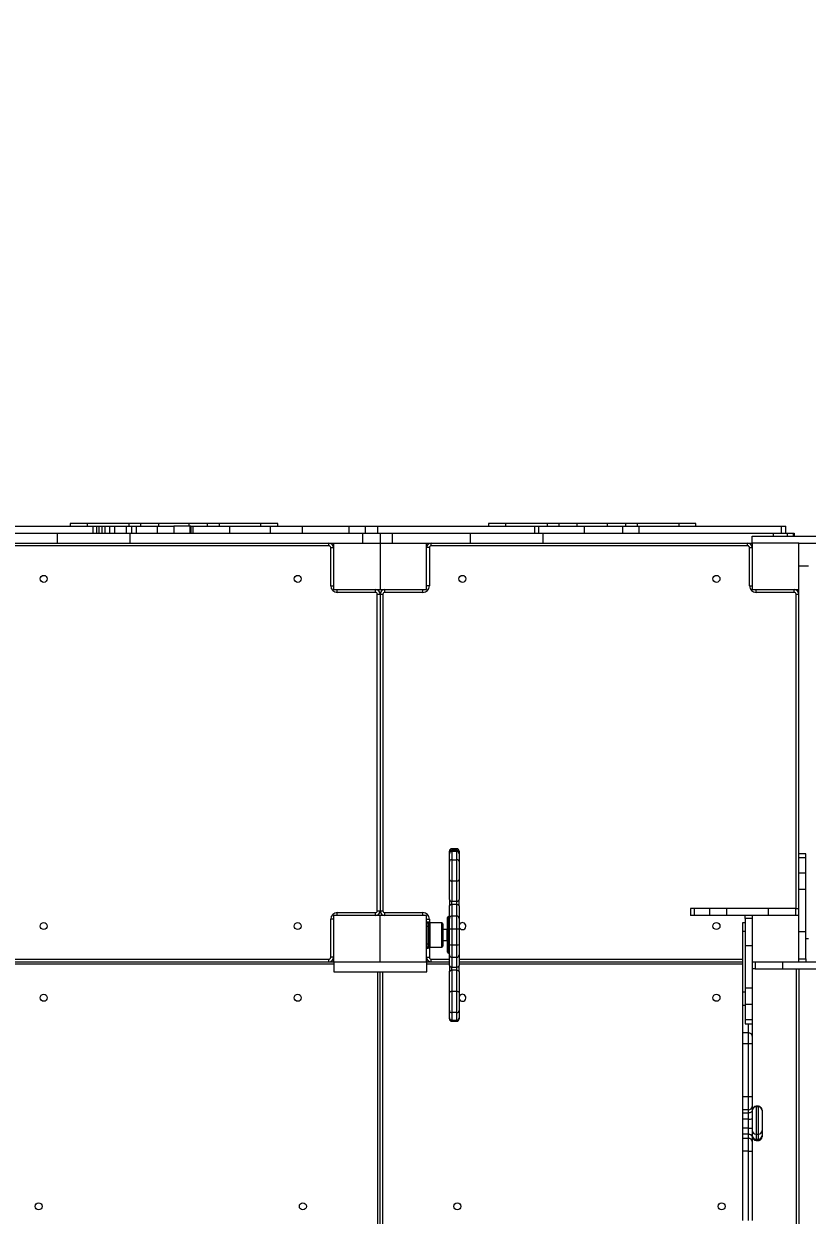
# Model space of a CAD drawing. Header units: millimetres. Extents: x -11024 to 8278, y -7837 to 5770.
# Drawn here: x 722 to 2405, y 69 to 2629 of the extents above; entities that cross this region are included whole.
import ezdxf

# ---------------------------------------------------------------- set-up
doc = ezdxf.new("R2010")
doc.units = ezdxf.units.MM
for name, color, linetype in [('DIKOM_ОБЪЕКТ', 7, 'Continuous'), ('DIKOM_РАЗМЕР_ЗОНА', 7, 'Continuous'), ('DIKOM_РАЗМЕР_ОБЪЕКТА', 7, 'Continuous')]:
    doc.layers.add(name, color=color, linetype=linetype)
doc.styles.add('style1', font='arial.ttf', dxfattribs={"width": 0.8})
doc.dimstyles.new('1-50', dxfattribs={"dimtxt": 300, "dimasz": 200, "dimexe": 100, "dimexo": 0, "dimgap": 100, "dimtad": 1, "dimtxsty": 'style1', "dimcen": 200, "dimclrd": 7, "dimclre": 7, "dimclrt": 7, "dimadec": 1, "dimazin": 2, "dimtfac": 1, "dimtmove": 0, "dimatfit": 2, "dimfxl": 0, "dimlwd": 25, "dimlwe": 18, "dimarcsym": 0})

# ---------------------------------------------------------------- blocks, each defined once
blk = doc.blocks.new('*D9')
at = {"layer": 'Defpoints', "color": 0, "transparency": 16777216}
for p in [(3740.7, 3707.5), (-8191.6, -3797.3), (-1076.1, -3797.3)]:
    blk.add_point(p, dxfattribs=at)
at = {"layer": 'DIKOM_РАЗМЕР_ОБЪЕКТА', "color": 7, "lineweight": 18, "transparency": 16777216}
for p, q in [((3740.7, 3707.5), (-8291.6, 3707.5)), ((-1076.1, -3797.3), (-8291.6, -3797.3))]:
    blk.add_line(p, q, dxfattribs=at)
at = {"layer": 'DIKOM_РАЗМЕР_ОБЪЕКТА', "color": 7, "lineweight": 25, "transparency": 16777216}
blk.add_line((-8191.6, 3507.5), (-8191.6, -3597.3), dxfattribs=at)
at = {"layer": 'DIKOM_РАЗМЕР_ОБЪЕКТА', "color": 7, "transparency": 16777216}
for points in [[(-8224.9, 3507.5), (-8158.2, 3507.5), (-8191.6, 3707.5)], [(-8224.9, -3597.3), (-8158.2, -3597.3), (-8191.6, -3797.3)]]:
    blk.add_solid(points, dxfattribs=at)
at = {"layer": 'DIKOM_РАЗМЕР_ОБЪЕКТА', "color": 7, "transparency": 16777216, "insert": (-8444.7, -44.9), "char_height": 300, "attachment_point": 5, "rotation": 90, "style": 'style1'}
blk.add_mtext('7500', dxfattribs=at)
blk = doc.blocks.new('*D11')
at = {"layer": 'Defpoints', "color": 0, "transparency": 16777216}
for p in [(3316.1, 5770.1), (-10574.2, -5797.3), (-1580.1, -5797.3)]:
    blk.add_point(p, dxfattribs=at)
at = {"layer": 'DIKOM_РАЗМЕР_ЗОНА', "color": 7, "lineweight": 18, "transparency": 16777216}
for p, q in [((3316.1, 5770.1), (-10674.2, 5770.1)), ((-1580.1, -5797.3), (-10674.2, -5797.3))]:
    blk.add_line(p, q, dxfattribs=at)
at = {"layer": 'DIKOM_РАЗМЕР_ЗОНА', "color": 7, "lineweight": 25, "transparency": 16777216}
blk.add_line((-10574.2, 5570.1), (-10574.2, -5597.3), dxfattribs=at)
at = {"layer": 'DIKOM_РАЗМЕР_ЗОНА', "color": 7, "transparency": 16777216}
for points in [[(-10607.5, 5570.1), (-10540.8, 5570.1), (-10574.2, 5770.1)], [(-10607.5, -5597.3), (-10540.8, -5597.3), (-10574.2, -5797.3)]]:
    blk.add_solid(points, dxfattribs=at)
at = {"layer": 'DIKOM_РАЗМЕР_ЗОНА', "color": 7, "transparency": 16777216, "insert": (-10827.3, -173), "char_height": 300, "attachment_point": 5, "rotation": 90, "style": 'style1'}
blk.add_mtext('11500', dxfattribs=at)

msp = doc.modelspace()

# ---------------------------------------------------------------- linework, layer by layer
at = {"layer": 'DIKOM_ОБЪЕКТ', "color": 7, "linetype": 'Continuous', "lineweight": 15}
for p, q in [((670.286, 1549.171), (870.686, 1549.171)), ((821.343, 1555.171), (821.343, 1549.171)), ((858.047, 1555.171), (821.343, 1555.171)), ((947.385, 1555.171), (858.047, 1555.171)), ((858.047, 1555.171), (858.047, 1549.171)), ((870.686, 1534.171), (870.686, 1549.171)), ((870.686, 1549.171), (878.386, 1549.171)), ((878.386, 1534.171), (878.386, 1549.171)), ((878.386, 1549.171), (883.906, 1549.171)), ((883.906, 1534.171), (883.906, 1549.171)), ((883.906, 1549.171), (890.134, 1549.171)), ((890.134, 1534.171), (890.134, 1549.171)), ((890.134, 1549.171), (896.743, 1549.171)), ((896.743, 1534.171), (896.743, 1549.171)), ((896.743, 1549.171), (906.269, 1549.171)), ((906.269, 1534.171), (906.269, 1549.171)), ((906.269, 1549.171), (916.909, 1549.171)), ((916.909, 1534.171), (916.909, 1549.171)), ((916.909, 1549.171), (942.102, 1549.171)), ((942.102, 1534.171), (942.102, 1549.171)), ((942.102, 1549.171), (954.048, 1549.171)), ((972.644, 1555.171), (947.385, 1555.171)), ((947.385, 1555.171), (947.385, 1549.171)), ((954.048, 1534.171), (954.048, 1549.171)), ((954.048, 1549.171), (963.821, 1549.171)), ((963.821, 1534.171), (963.821, 1549.171)), ((963.821, 1549.171), (1009.323, 1549.171)), ((1011.343, 1555.171), (972.644, 1555.171)), ((972.644, 1555.171), (972.644, 1549.171)), ((1009.323, 1534.171), (1009.323, 1549.171)), ((1009.323, 1549.171), (1043.734, 1549.171)), ((1011.343, 1555.171), (1011.343, 1549.171)), ((1077.338, 1555.171), (1011.343, 1555.171)), ((1043.734, 1549.171), (1043.734, 1534.171)), ((1078.144, 1549.171), (1043.734, 1549.171)), ((1077.338, 1549.171), (1077.338, 1555.171)), ((1116.037, 1555.171), (1077.338, 1555.171)), ((1078.144, 1549.171), (1078.144, 1534.171)), ((1080.361, 1549.171), (1078.144, 1549.171)), ((1080.361, 1549.171), (1080.361, 1534.171)), ((1080.361, 1549.171), (1085.007, 1549.171)), ((1085.007, 1549.171), (1085.007, 1534.171)), ((1085.007, 1549.171), (1163.975, 1549.171)), ((1141.296, 1555.171), (1116.037, 1555.171)), ((1116.037, 1555.171), (1116.037, 1549.171)), ((1230.634, 1555.171), (1141.296, 1555.171)), ((1141.296, 1555.171), (1141.296, 1549.171)), ((1163.975, 1549.171), (1163.975, 1534.171)), ((1163.975, 1549.171), (1251.331, 1549.171)), ((1267.338, 1555.171), (1230.634, 1555.171)), ((1230.634, 1555.171), (1230.634, 1549.171)), ((1251.331, 1549.171), (1251.331, 1534.171)), ((1251.331, 1549.171), (1320.057, 1549.171)), ((1267.338, 1549.171), (1267.338, 1555.171)), ((1320.057, 1549.171), (1320.057, 1534.171)), ((1320.057, 1549.171), (1420.544, 1549.171)), ((1420.544, 1549.171), (1420.544, 1534.171)), ((1420.544, 1549.171), (1455.061, 1549.171)), ((1455.061, 1549.171), (1455.061, 1534.171)), ((1455.061, 1549.171), (1481.957, 1549.171)), ((1481.957, 1549.171), (1481.957, 1534.171)), ((1481.957, 1549.171), (1819.034, 1549.171)), ((1720.251, 1555.171), (1720.251, 1549.171)), ((1756.955, 1555.171), (1720.251, 1555.171)), ((1846.293, 1555.171), (1756.955, 1555.171)), ((1756.955, 1555.171), (1756.955, 1549.171)), ((1819.034, 1549.171), (1819.034, 1534.171)), ((1819.034, 1549.171), (1828.159, 1549.171)), ((1828.159, 1549.171), (1828.159, 1534.171)), ((1828.159, 1549.171), (1925.8, 1549.171)), ((1871.552, 1555.171), (1846.293, 1555.171)), ((1846.293, 1555.171), (1846.293, 1549.171)), ((1910.249, 1555.171), (1871.552, 1555.171)), ((1871.552, 1555.171), (1871.552, 1549.171)), ((1910.252, 1555.171), (1910.252, 1549.171)), ((1976.247, 1555.171), (1910.252, 1555.171)), ((1925.8, 1549.171), (1925.8, 1534.171)), ((1925.8, 1549.171), (2008.404, 1549.171)), ((2014.945, 1555.171), (1976.244, 1555.171)), ((1976.247, 1549.171), (1976.247, 1555.171)), ((2008.404, 1549.171), (2008.404, 1534.171)), ((2008.404, 1549.171), (2043.857, 1549.171)), ((2040.204, 1555.171), (2014.945, 1555.171)), ((2014.945, 1555.171), (2014.945, 1549.171)), ((2129.541, 1555.171), (2040.204, 1555.171)), ((2040.204, 1555.171), (2040.204, 1549.171)), ((2043.857, 1549.171), (2043.857, 1534.171)), ((2043.857, 1549.171), (2349.302, 1549.171)), ((2166.245, 1555.171), (2129.541, 1555.171)), ((2129.541, 1555.171), (2129.541, 1549.171)), ((2166.245, 1549.171), (2166.245, 1555.171)), ((2349.302, 1549.171), (2349.302, 1534.171)), ((2349.302, 1549.171), (2359.036, 1549.171)), ((2359.036, 1549.171), (2359.036, 1534.171)), ((2359.036, 1549.171), (2359.5, 1549.171)), ((2359.5, 1534.171), (2359.5, 1549.171)), ((625.734, 1534.171), (793.429, 1534.171)), ((687.384, 1513.171), (793.429, 1513.171)), ((793.429, 1534.171), (793.429, 1513.171)), ((793.429, 1534.171), (949.638, 1534.171)), ((793.429, 1513.171), (949.638, 1513.171)), ((949.638, 1534.171), (949.638, 1513.171)), ((949.638, 1534.171), (1449.601, 1534.171)), ((949.638, 1513.171), (1449.601, 1513.171)), ((1377.384, 1507.171), (1377.384, 1513.171)), ((1387.384, 1513.171), (1387.384, 1413.171)), ((1449.601, 1534.171), (1449.601, 1513.171)), ((1449.601, 1534.171), (1487.384, 1534.171)), ((1449.601, 1513.171), (1487.384, 1513.171)), ((1487.384, 1534.171), (1487.384, 1513.171)), ((1487.384, 1534.171), (1487.688, 1534.171)), ((1487.384, 1513.171), (1487.384, 1413.171)), ((1487.676, 1513.171), (1487.384, 1513.171)), ((1487.676, 1534.171), (1487.676, 1513.171)), ((1487.676, 1534.171), (1513.341, 1534.171)), ((1487.676, 1513.171), (1513.341, 1513.171)), ((1513.341, 1534.171), (1513.341, 1513.171)), ((1513.341, 1534.171), (1681.037, 1534.171)), ((1513.341, 1513.171), (1681.037, 1513.171)), ((1587.384, 1413.171), (1587.384, 1513.171)), ((1597.384, 1507.171), (1597.384, 1513.171)), ((1681.037, 1534.171), (1681.037, 1513.171)), ((1681.037, 1534.171), (1819.034, 1534.171)), ((1681.037, 1513.171), (1837.247, 1513.171)), ((1819.034, 1534.171), (1828.159, 1534.171)), ((1828.159, 1534.171), (1925.8, 1534.171)), ((1837.247, 1534.171), (1837.247, 1513.171)), ((1837.247, 1513.171), (2287.384, 1513.171)), ((1925.8, 1534.171), (1998.668, 1534.171)), ((1998.668, 1534.171), (2332.514, 1534.171)), ((2277.384, 1507.171), (2277.384, 1513.171)), ((2287.384, 1513.171), (2287.384, 1528.171)), ((2287.384, 1528.171), (2562.384, 1528.171)), ((2287.384, 1513.171), (2287.384, 1413.171)), ((2387.384, 1513.171), (2287.384, 1513.171)), ((2332.514, 1534.171), (2362.699, 1534.171)), ((2332.514, 1534.171), (2332.514, 1528.171)), ((2362.699, 1534.171), (2362.699, 1528.171)), ((2362.699, 1534.171), (2374.994, 1534.171)), ((2374.994, 1534.171), (2377.526, 1534.171)), ((2374.994, 1534.171), (2374.994, 1528.171)), ((2377.526, 1534.171), (2377.526, 1528.171)), ((2377.526, 1534.171), (2377.53, 1534.171)), ((2377.53, 1534.171), (2377.53, 1528.171)), ((2387.384, 1513.171), (2562.384, 1513.171)), ((2387.384, 1413.171), (2387.384, 1513.171)), ((1377.384, 1507.171), (697.384, 1507.171)), ((1381.384, 1503.171), (1387.384, 1503.171)), ((1381.384, 1421.171), (1381.384, 1503.171)), ((1593.384, 1503.171), (1587.384, 1503.171)), ((1593.384, 1503.171), (1593.384, 1421.171)), ((2277.384, 1507.171), (1597.384, 1507.171)), ((2281.384, 1503.171), (2287.384, 1503.171)), ((2281.384, 1421.171), (2281.384, 1503.171)), ((2408.384, 1463.171), (2387.384, 1463.171)), ((1381.384, 1421.171), (1387.384, 1421.171)), ((1387.384, 1413.171), (1487.384, 1413.171)), ((1395.384, 1407.171), (1395.384, 1413.171)), ((1477.384, 1407.171), (1477.384, 1413.171)), ((1487.384, 1413.171), (1587.384, 1413.171)), ((1497.384, 1407.171), (1497.384, 1413.171)), ((1579.384, 1407.171), (1579.384, 1413.171)), ((1593.384, 1421.171), (1587.384, 1421.171)), ((2281.384, 1421.171), (2287.384, 1421.171)), ((2287.384, 1413.171), (2387.384, 1413.171)), ((2295.384, 1407.171), (2295.384, 1413.171)), ((2377.384, 1407.171), (2377.384, 1413.171)), ((2387.384, 845.745), (2387.384, 1413.171)), ((1477.384, 1407.171), (1395.384, 1407.171)), ((1481.384, 723.171), (1481.384, 1403.171)), ((1481.384, 1403.171), (1487.384, 1403.171)), ((1487.384, 1403.171), (1487.384, 723.171)), ((1487.384, 1403.171), (1493.384, 1403.171)), ((1493.384, 1403.171), (1493.384, 723.171)), ((1579.384, 1407.171), (1497.384, 1407.171)), ((2377.384, 1407.171), (2295.384, 1407.171)), ((2381.384, 1403.171), (2387.384, 1403.171)), ((2381.384, 728.171), (2381.384, 1403.171)), ((1636.384, 848.298), (1636.384, 851.24)), ((1636.384, 845.704), (1636.384, 848.298)), ((1636.384, 828.689), (1636.384, 845.704)), ((1652.384, 856.24), (1641.384, 856.24)), ((1641.384, 856.24), (1641.384, 853.298)), ((1652.384, 853.298), (1641.384, 853.298)), ((1641.384, 853.298), (1641.384, 850.185)), ((1641.384, 850.185), (1641.384, 832.734)), ((1652.384, 850.185), (1641.384, 850.185)), ((1652.384, 853.298), (1652.384, 856.24)), ((1652.384, 850.185), (1652.384, 853.298)), ((1652.384, 832.734), (1652.384, 850.185)), ((1657.384, 851.24), (1657.384, 848.298)), ((1657.384, 848.298), (1657.384, 845.704)), ((1657.384, 845.704), (1657.384, 828.689)), ((2402.384, 845.745), (2387.384, 845.745)), ((2387.384, 837.69), (2387.384, 845.745)), ((2402.384, 837.69), (2402.384, 845.745)), ((1636.384, 790.43), (1636.384, 828.689)), ((1641.384, 832.734), (1641.384, 786.824)), ((1641.384, 832.734), (1652.384, 832.734)), ((1652.384, 786.824), (1652.384, 832.734)), ((1657.384, 828.689), (1657.384, 790.43)), ((2387.384, 837.69), (2402.384, 837.69)), ((2387.384, 804.462), (2387.384, 837.69)), ((2402.384, 804.462), (2402.384, 837.69)), ((2387.384, 804.462), (2402.384, 804.462)), ((2387.384, 768.491), (2387.384, 804.462)), ((2402.384, 768.491), (2402.384, 804.462)), ((1636.384, 747.179), (1636.384, 790.43)), ((1652.384, 786.824), (1641.384, 786.824)), ((1641.384, 786.824), (1641.384, 743.572)), ((1652.384, 743.572), (1652.384, 786.824)), ((1657.384, 790.43), (1657.384, 747.179)), ((2402.384, 768.491), (2387.384, 768.491)), ((2387.384, 678.375), (2387.384, 768.491)), ((2402.384, 678.375), (2402.384, 768.491)), ((1636.384, 747.179), (1636.384, 733.391)), ((1641.384, 743.572), (1652.384, 743.572)), ((1641.384, 736.678), (1641.384, 743.572)), ((1652.384, 736.678), (1652.384, 743.572)), ((1657.384, 733.391), (1657.384, 747.179)), ((1395.384, 719.171), (1477.384, 719.171)), ((1395.384, 713.171), (1395.384, 719.171)), ((1477.384, 713.171), (1477.384, 719.171)), ((1481.384, 723.171), (1487.384, 723.171)), ((1487.384, 723.171), (1493.384, 723.171)), ((1497.384, 719.171), (1579.384, 719.171)), ((1497.384, 713.171), (1497.384, 719.171)), ((1579.384, 713.171), (1579.384, 719.171)), ((1636.384, 706.815), (1636.384, 733.391)), ((1652.384, 736.678), (1641.384, 736.678)), ((1641.384, 736.678), (1641.384, 711.815)), ((1652.384, 711.815), (1652.384, 736.678)), ((1657.384, 733.391), (1657.384, 706.815)), ((2154.809, 728.171), (2154.809, 713.171)), ((2162.865, 728.171), (2154.809, 728.171)), ((2162.865, 713.171), (2162.865, 728.171)), ((2196.093, 728.171), (2162.865, 728.171)), ((2196.093, 713.171), (2196.093, 728.171)), ((2232.064, 728.171), (2196.093, 728.171)), ((2232.064, 728.171), (2232.064, 713.171)), ((2322.18, 728.171), (2232.064, 728.171)), ((2322.18, 713.171), (2322.18, 728.171)), ((2380.861, 728.171), (2322.18, 728.171)), ((2380.861, 713.171), (2380.861, 728.171)), ((2380.861, 728.171), (2387.384, 728.171)), ((1381.384, 623.171), (1381.384, 705.171)), ((1387.384, 705.171), (1381.384, 705.171)), ((1487.384, 713.171), (1387.384, 713.171)), ((1387.384, 713.171), (1387.384, 613.171)), ((1487.384, 613.171), (1487.384, 713.171)), ((1587.384, 713.171), (1487.384, 713.171)), ((1587.384, 613.171), (1587.384, 713.171)), ((1587.384, 705.171), (1593.384, 705.171)), ((1590.92, 698.935), (1587.384, 698.935)), ((1590.92, 696.738), (1587.384, 696.738)), ((1590.384, 689.022), (1590.384, 693.591)), ((1590.92, 696.738), (1590.92, 698.935)), ((1592.391, 691.942), (1592.384, 691.685)), ((1592.384, 691.685), (1592.384, 687.025)), ((1592.652, 697.935), (1592.652, 695.817)), ((1593.384, 705.171), (1593.384, 697.203)), ((1620.384, 696.935), (1594.384, 696.935)), ((1594.384, 696.935), (1594.384, 644.935)), ((1620.384, 696.93), (1620.384, 696.935)), ((1620.384, 644.935), (1620.384, 696.93)), ((1622.384, 694.935), (1622.384, 646.935)), ((1632.384, 706.111), (1632.384, 708.618)), ((1632.384, 677.947), (1632.384, 706.111)), ((1636.384, 710.618), (1634.384, 710.618)), ((1634.384, 710.618), (1634.384, 707.484)), ((1634.384, 707.484), (1634.384, 679.873)), ((1634.384, 707.484), (1636.384, 707.484)), ((1636.384, 683.415), (1636.384, 706.815)), ((1652.384, 711.815), (1641.384, 711.815)), ((1641.384, 711.815), (1641.384, 683.735)), ((1652.384, 683.735), (1652.384, 711.815)), ((1657.384, 706.815), (1657.384, 683.415)), ((2162.865, 713.171), (2154.809, 713.171)), ((2196.093, 713.171), (2162.865, 713.171)), ((2232.064, 713.171), (2196.093, 713.171)), ((2322.18, 713.171), (2232.064, 713.171)), ((2272.384, 697.171), (2266.384, 697.171)), ((2266.384, 697.171), (2266.384, 678.708)), ((2272.384, 706.648), (2272.384, 713.171)), ((2287.384, 706.648), (2272.384, 706.648)), ((2272.384, 706.648), (2272.384, 647.967)), ((2287.384, 713.171), (2287.384, 706.648)), ((2287.384, 706.648), (2287.384, 647.967)), ((2380.861, 713.171), (2322.18, 713.171)), ((2387.384, 713.171), (2380.861, 713.171)), ((1590.384, 689.022), (1587.384, 689.022)), ((1590.384, 651.048), (1590.384, 689.022)), ((1592.384, 687.025), (1592.384, 653.048)), ((1631.384, 682.935), (1622.384, 682.935)), ((1631.384, 658.935), (1631.384, 682.935)), ((1632.384, 662.462), (1632.384, 677.947)), ((1634.384, 679.873), (1634.384, 660.516)), ((1634.384, 679.873), (1636.384, 679.873)), ((1636.384, 650.545), (1636.384, 683.415)), ((1641.384, 683.735), (1641.384, 650.022)), ((1652.384, 683.735), (1641.384, 683.735)), ((1652.384, 650.022), (1652.384, 683.735)), ((1657.384, 683.415), (1657.384, 650.545)), ((2266.384, 678.708), (2266.384, 548.323)), ((2272.384, 678.708), (2266.384, 678.708)), ((2387.384, 678.375), (2402.384, 678.375)), ((2387.384, 619.693), (2387.384, 678.375)), ((2402.384, 619.693), (2402.384, 678.375)), ((1590.384, 651.048), (1587.384, 651.048)), ((1590.92, 644.711), (1587.384, 644.711)), ((1587.384, 642.935), (1590.92, 642.935)), ((1590.384, 647.508), (1590.384, 651.048)), ((1590.92, 642.935), (1590.92, 644.711)), ((1592.384, 653.048), (1592.384, 649.437)), ((1592.652, 645.648), (1592.652, 643.935)), ((1593.384, 644.667), (1593.384, 623.171)), ((1594.384, 644.935), (1620.384, 644.935)), ((1622.384, 658.935), (1631.384, 658.935)), ((1632.384, 636.217), (1632.384, 662.462)), ((1634.384, 660.516), (1636.384, 660.516)), ((1634.384, 660.516), (1634.384, 634.786)), ((1636.384, 628.159), (1636.384, 650.545)), ((1641.384, 650.022), (1652.384, 650.022)), ((1641.384, 650.022), (1641.384, 623.159)), ((1652.384, 623.159), (1652.384, 650.022)), ((1657.384, 650.545), (1657.384, 628.159)), ((2287.384, 647.967), (2272.384, 647.967)), ((2272.384, 647.967), (2272.384, 557.85)), ((2287.384, 647.967), (2287.384, 557.85)), ((2408.384, 663.171), (2402.384, 663.171)), ((697.384, 619.171), (1377.384, 619.171)), ((1377.384, 613.171), (1377.384, 619.171)), ((1387.384, 623.171), (1381.384, 623.171)), ((1587.384, 623.171), (1593.384, 623.171)), ((1597.384, 613.171), (1597.384, 619.171)), ((1597.384, 619.171), (1636.384, 619.171)), ((1632.384, 633.942), (1632.384, 636.217)), ((1634.384, 634.786), (1636.384, 634.786)), ((1634.384, 634.786), (1634.384, 631.942)), ((1634.384, 631.942), (1636.384, 631.942)), ((1636.384, 605.617), (1636.384, 628.159)), ((1641.384, 623.159), (1652.384, 623.159)), ((1641.384, 623.159), (1641.384, 602.18)), ((1652.384, 602.18), (1652.384, 623.159)), ((1657.384, 628.159), (1657.384, 605.617)), ((1657.384, 619.171), (2266.384, 619.171)), ((2387.384, 619.693), (2402.384, 619.693)), ((2387.384, 613.171), (2387.384, 619.693)), ((2402.384, 619.693), (2402.384, 613.171)), ((1388.054, 608.171), (592.384, 608.171)), ((687.384, 613.171), (1387.384, 613.171)), ((1387.384, 613.171), (1487.384, 613.171)), ((1388.054, 613.171), (1388.054, 592.171)), ((1388.054, 592.171), (1588.054, 592.171)), ((1482.384, -865.829), (1482.384, 592.171)), ((1487.384, 613.171), (1587.384, 613.171)), ((1487.384, -865.829), (1487.384, 592.171)), ((1492.384, 592.171), (1492.384, -865.829)), ((1587.384, 613.171), (1588.054, 613.171)), ((1588.054, 592.171), (1588.054, 613.171)), ((1588.054, 613.171), (1636.384, 613.171)), ((1636.384, 608.171), (1588.054, 608.171)), ((1636.384, 605.617), (1636.384, 591.816)), ((1636.384, 546.767), (1636.384, 591.816)), ((1641.384, 602.18), (1652.384, 602.18)), ((1641.384, 595.279), (1641.384, 602.18)), ((1641.384, 595.279), (1641.384, 550.23)), ((1652.384, 595.279), (1641.384, 595.279)), ((1652.384, 595.279), (1652.384, 602.18)), ((1652.384, 550.23), (1652.384, 595.279)), ((1657.384, 613.171), (2266.384, 613.171)), ((2266.384, 608.171), (1657.384, 608.171)), ((1657.384, 591.816), (1657.384, 605.617)), ((1657.384, 591.816), (1657.384, 546.767)), ((2287.384, 613.171), (2293.907, 613.171)), ((2293.907, 598.171), (2287.384, 598.171)), ((2293.907, 613.171), (2293.907, 598.171)), ((2293.907, 613.171), (2352.588, 613.171)), ((2293.907, 598.171), (2352.588, 598.171)), ((2352.588, 613.171), (2352.588, 598.171)), ((2352.588, 613.171), (2442.704, 613.171)), ((2352.588, 598.171), (2442.704, 598.171)), ((2382.384, -871.829), (2382.384, 598.171)), ((2387.384, 598.171), (2387.384, -871.829)), ((1636.384, 508.646), (1636.384, 546.767)), ((1641.384, 550.23), (1641.384, 504.485)), ((1641.384, 550.23), (1652.384, 550.23)), ((1652.384, 504.485), (1652.384, 550.23)), ((1657.384, 546.767), (1657.384, 508.646)), ((2266.384, 548.323), (2266.384, 519.873)), ((2272.384, 548.323), (2266.384, 548.323)), ((2272.384, 557.85), (2287.384, 557.85)), ((2272.384, 557.85), (2272.384, 521.879)), ((2287.384, 557.85), (2287.384, 521.879)), ((2266.384, 519.873), (2266.384, 460.568)), ((2272.384, 519.873), (2266.384, 519.873)), ((2287.384, 521.879), (2272.384, 521.879)), ((2272.384, 521.879), (2272.384, 488.652)), ((2287.384, 521.879), (2287.384, 488.652)), ((1636.384, 492.791), (1636.384, 508.646)), ((1636.384, 490.63), (1636.384, 492.791)), ((1652.384, 504.485), (1641.384, 504.485)), ((1641.384, 504.485), (1641.384, 488.223)), ((1641.384, 488.223), (1652.384, 488.223)), ((1641.384, 488.223), (1641.384, 485.63)), ((1652.384, 488.223), (1652.384, 504.485)), ((1652.384, 485.63), (1652.384, 488.223)), ((1657.384, 508.646), (1657.384, 492.791)), ((1657.384, 492.791), (1657.384, 490.63)), ((2287.384, 488.652), (2272.384, 488.652)), ((2272.384, 488.652), (2272.384, 480.596)), ((2287.384, 488.652), (2287.384, 480.596)), ((1641.384, 485.63), (1652.384, 485.63)), ((2272.384, 480.596), (2287.384, 480.596)), ((2279.384, 460.568), (2279.384, 480.596)), ((2287.384, 480.596), (2287.384, 453.984)), ((2279.384, 460.568), (2266.384, 460.568)), ((2266.384, 460.568), (2266.384, 437.382)), ((2279.384, 437.382), (2266.384, 437.382)), ((2266.384, 437.382), (2266.384, 323.567)), ((2279.384, 437.382), (2279.384, 460.568)), ((2279.384, 323.567), (2279.384, 437.382)), ((2287.384, 453.984), (2287.384, 436.981)), ((2287.384, 436.981), (2287.384, 323.166)), ((2279.384, 323.567), (2266.384, 323.567)), ((2266.384, 323.567), (2266.384, 295.751)), ((2279.384, 295.751), (2279.384, 323.567)), ((2287.384, 323.166), (2287.384, 302.768)), ((2279.384, 295.751), (2266.384, 295.751)), ((2266.384, 295.751), (2266.384, 288.663)), ((2279.384, 288.663), (2266.384, 288.663)), ((2266.384, 288.663), (2266.384, 275.73)), ((2279.384, 288.663), (2279.384, 295.751)), ((2279.384, 275.73), (2279.384, 288.663)), ((2287.384, 302.768), (2287.384, 294.06)), ((2287.384, 294.06), (2287.384, 275.954)), ((2300.384, 303.098), (2295.384, 303.098)), ((2295.384, 303.098), (2295.384, 302.006)), ((2300.384, 302.049), (2295.384, 302.049)), ((2295.384, 302.049), (2295.384, 243.067)), ((2300.384, 302.006), (2300.384, 303.098)), ((2300.384, 243.067), (2300.384, 302.049)), ((2308.384, 295.098), (2308.384, 294.297)), ((2308.384, 294.297), (2308.384, 294.049)), ((2308.384, 294.049), (2308.384, 251.062)), ((2279.384, 275.73), (2266.384, 275.73)), ((2266.384, 275.73), (2266.384, 256.126)), ((2279.384, 256.126), (2266.384, 256.126)), ((2266.384, 256.126), (2266.384, 242.921)), ((2279.384, 256.126), (2279.384, 275.73)), ((2279.384, 242.921), (2279.384, 256.126)), ((2287.384, 275.954), (2287.384, 256.35)), ((2287.384, 256.35), (2287.384, 237.863)), ((2279.384, 242.921), (2266.384, 242.921)), ((2266.384, 242.921), (2266.384, 234.183)), ((2279.384, 234.183), (2266.384, 234.183)), ((2266.384, 234.183), (2266.384, 206.865)), ((2279.384, 234.183), (2279.384, 242.921)), ((2279.384, 206.865), (2279.384, 234.183)), ((2287.384, 237.863), (2287.384, 227.127)), ((2295.384, 243.067), (2300.384, 243.067)), ((2295.384, 243.067), (2295.384, 232.619)), ((2295.384, 232.619), (2300.384, 232.619)), ((2295.384, 232.619), (2295.384, 232.601)), ((2295.384, 232.601), (2300.384, 232.601)), ((2295.384, 232.601), (2295.384, 232.173)), ((2295.384, 232.173), (2300.384, 232.173)), ((2295.384, 232.173), (2295.384, 230.97)), ((2295.384, 230.97), (2300.384, 230.97)), ((2295.384, 230.97), (2295.384, 229.805)), ((2300.384, 232.619), (2300.384, 243.067)), ((2300.384, 232.601), (2300.384, 232.619)), ((2300.384, 232.173), (2300.384, 232.601)), ((2300.384, 230.97), (2300.384, 232.173)), ((2300.384, 229.805), (2300.384, 230.97)), ((2308.384, 251.062), (2308.384, 240.614)), ((2308.384, 240.614), (2308.384, 240.601)), ((2308.384, 240.614), (2308.384, 239.847)), ((2308.384, 239.847), (2308.384, 238.965)), ((2308.384, 238.965), (2308.384, 237.8)), ((2308.384, 237.8), (2308.384, 237.785)), ((2279.384, 206.865), (2266.384, 206.865)), ((2266.384, 206.865), (2266.384, 57.486)), ((2279.384, 57.486), (2279.384, 206.865)), ((2287.384, 227.127), (2287.384, 207.094)), ((2287.384, 207.094), (2287.384, 57.715)), ((2295.384, 229.805), (2300.384, 229.805)), ((2295.384, 229.805), (2295.384, 229.785)), ((2295.384, 229.785), (2300.384, 229.785)), ((2300.384, 229.785), (2300.384, 229.805))]:
    msp.add_line(p, q, dxfattribs=at)
at = {"layer": 'DIKOM_ОБЪЕКТ', "color": 7, "linetype": 'Continuous', "lineweight": 15, "flags": 128}
for points in [[(1636.384, 790.43), (1636.48, 789.727), (1636.765, 789.05), (1637.227, 788.427), (1637.849, 787.88), (1638.606, 787.431), (1639.471, 787.098), (1640.409, 786.893), (1641.384, 786.824)], [(1652.384, 786.824), (1653.36, 786.893), (1654.298, 787.098), (1655.162, 787.431), (1655.92, 787.88), (1656.541, 788.427), (1657.003, 789.05), (1657.288, 789.727), (1657.384, 790.43)], [(1636.384, 747.179), (1636.48, 746.475), (1636.765, 745.799), (1637.227, 745.175), (1637.849, 744.629), (1638.606, 744.18), (1639.471, 743.847), (1640.409, 743.641), (1641.384, 743.572)], [(1652.384, 743.572), (1653.36, 743.641), (1654.298, 743.847), (1655.162, 744.18), (1655.92, 744.629), (1656.541, 745.175), (1657.003, 745.799), (1657.288, 746.475), (1657.384, 747.179)], [(1636.384, 733.391), (1636.48, 734.032), (1636.765, 734.649), (1637.227, 735.217), (1637.849, 735.715), (1638.606, 736.124), (1639.471, 736.428), (1640.409, 736.615), (1641.384, 736.678)], [(1652.384, 736.678), (1653.36, 736.615), (1654.298, 736.428), (1655.162, 736.124), (1655.92, 735.715), (1656.541, 735.217), (1657.003, 734.649), (1657.288, 734.032), (1657.384, 733.391)], [(1636.384, 605.617), (1636.48, 604.947), (1636.765, 604.302), (1637.227, 603.707), (1637.849, 603.186), (1638.606, 602.759), (1639.471, 602.441), (1640.409, 602.246), (1641.384, 602.18)], [(1636.384, 591.816), (1636.48, 592.492), (1636.765, 593.141), (1637.227, 593.74), (1637.849, 594.265), (1638.606, 594.695), (1639.471, 595.015), (1640.409, 595.212), (1641.384, 595.279)], [(1652.384, 602.18), (1653.36, 602.246), (1654.298, 602.441), (1655.162, 602.759), (1655.92, 603.186), (1656.541, 603.707), (1657.003, 604.302), (1657.288, 604.947), (1657.384, 605.617)], [(1652.384, 595.279), (1653.36, 595.212), (1654.298, 595.015), (1655.162, 594.695), (1655.92, 594.265), (1656.541, 593.74), (1657.003, 593.141), (1657.288, 592.492), (1657.384, 591.816)], [(1636.384, 546.767), (1636.48, 547.442), (1636.765, 548.092), (1637.227, 548.691), (1637.849, 549.215), (1638.606, 549.646), (1639.471, 549.966), (1640.409, 550.163), (1641.384, 550.23)], [(1652.384, 550.23), (1653.36, 550.163), (1654.298, 549.966), (1655.162, 549.646), (1655.92, 549.215), (1656.541, 548.691), (1657.003, 548.092), (1657.288, 547.442), (1657.384, 546.767)], [(2287.384, 453.984), (2287.23, 455.269), (2286.775, 456.504), (2286.036, 457.642), (2285.041, 458.64), (2283.829, 459.459), (2282.446, 460.067), (2280.945, 460.442), (2279.384, 460.568)], [(2287.384, 294.06), (2287.23, 293.007), (2286.775, 291.995), (2286.036, 291.062), (2285.041, 290.244), (2283.829, 289.573), (2282.446, 289.074), (2280.945, 288.767), (2279.384, 288.663)], [(2287.384, 237.863), (2287.23, 238.85), (2286.775, 239.799), (2286.036, 240.673), (2285.041, 241.44), (2283.829, 242.069), (2282.446, 242.536), (2280.945, 242.824), (2279.384, 242.921)]]:
    msp.add_lwpolyline(points, dxfattribs=at)
at = {"layer": 'DIKOM_ОБЪЕКТ', "color": 7, "linetype": 'Continuous', "lineweight": 15}
for centre in [(764.384, 1436.171), (1310.384, 1436.171), (1664.384, 1436.171), (2210.384, 1436.171), (764.384, 690.171), (1310.384, 690.171), (2210.384, 690.171), (764.384, 536.171), (1310.384, 536.171), (2210.384, 536.171), (753.384, 88.171), (1321.384, 88.171), (1653.384, 88.171), (2221.384, 88.171)]:
    msp.add_circle(centre, 7.5, dxfattribs=at)
for centre, radius, start, end in [((1377.384, 1503.171), 10, 0, 90), ((1597.384, 1503.171), 10, 90, 180), ((2277.384, 1503.171), 10, 0, 90), ((1377.384, 1503.171), 4, 0, 90), ((1597.384, 1503.171), 4, 90, 180), ((2277.384, 1503.171), 4, 0, 90), ((1395.384, 1421.171), 14, 180, 270), ((1477.384, 1403.171), 10, 0, 90), ((1497.384, 1403.171), 10, 90, 180), ((1579.384, 1421.171), 14, 270, 0), ((2295.384, 1421.171), 14, 180, 270), ((2377.384, 1403.171), 10, 0, 90), ((1477.384, 1403.171), 4, 0, 90), ((1497.384, 1403.171), 4, 90, 180), ((2377.384, 1403.171), 4, 0, 90), ((1641.384, 851.241), 5, 90, 180), ((1641.384, 848.298), 5, 90, 180), ((1641.138, 845.429), 4.762, 87.040769, 176.697366), ((1652.384, 851.241), 5, 0, 90), ((1652.384, 848.298), 5, 0, 90), ((1652.63, 845.429), 4.762, 3.303459, 92.959084), ((1640.952, 828.155), 4.599, 84.611273, 173.333647), ((1652.816, 828.155), 4.599, 6.667207, 95.38854), ((1395.384, 705.171), 14, 90, 180), ((1477.384, 723.171), 4, 270, 0), ((1477.384, 723.171), 10, 270, 0), ((1497.384, 723.171), 10, 180, 270), ((1497.384, 723.171), 4, 180, 270), ((1579.384, 705.171), 14, 0, 90), ((1590.43, 691.637), 1.955, 1.409619, 91.345699), ((1590.92, 696.935), 2, 30, 90), ((1590.948, 694.703), 2.035, 33.172243, 90.799922), ((1594.384, 698.935), 2, 210, 270), ((1620.384, 694.935), 2, 0, 90), ((1634.384, 708.618), 2, 90, 180), ((1634.12, 705.726), 1.778, 81.452042, 167.499175), ((1641.384, 706.815), 5, 90, 180), ((1652.384, 706.815), 5, 0, 90), ((1664.384, 690.171), 7.5, 270, 158.96053), ((1590.386, 687.024), 1.999, 0.034911, 90.040271), ((1631.384, 683.935), 1, 270, 0), ((1634.348, 677.909), 1.964, 88.935997, 178.88929), ((1640.139, 663.965), 19.808, 86.396125, 100.926876), ((1653.629, 663.965), 19.809, 79.073366, 93.60372), ((1664.384, 690.171), 7.5, 201.03947, 270), ((1590.384, 653.048), 2, 269.99867, 359.997915), ((1590.419, 649.473), 1.966, 268.986548, 358.944986), ((1590.943, 646.739), 2.028, 269.355101, 327.450566), ((1590.92, 644.935), 2, 270, 330), ((1594.384, 642.935), 2, 90, 150), ((1620.384, 646.935), 2, 270, 0), ((1631.384, 657.935), 1, 0, 90), ((1634.357, 662.489), 1.973, 180.794744, 270.776897), ((1640.148, 662.37), 12.409, 252.34365, 275.716707), ((1653.62, 662.37), 12.41, 264.283534, 287.655968), ((1377.384, 623.171), 4, 270, 0), ((1377.384, 623.171), 10, 270, 0), ((1597.384, 623.171), 10, 180, 270), ((1597.384, 623.171), 4, 180, 270), ((1634.14, 636.558), 1.789, 190.988523, 277.834747), ((1634.384, 633.942), 2, 180, 270), ((1641.384, 628.159), 5, 180, 270), ((1652.384, 628.159), 5, 270, 0), ((1664.384, 536.171), 7.5, 270, 158.96053), ((1664.384, 536.171), 7.5, 201.03947, 270), ((1641, 509.108), 4.639, 185.710987, 274.750601), ((1641.177, 493.017), 4.799, 182.703189, 272.46816), ((1641.384, 490.63), 5, 180, 270), ((1652.768, 509.108), 4.639, 265.249575, 354.288165), ((1652.591, 493.017), 4.799, 267.53198, 357.29599), ((1652.384, 490.63), 5, 270, 0), ((2281.379, 397.138), 40.293, 81.428431, 92.837306), ((2281.379, 283.323), 40.293, 81.428431, 92.837306), ((2279.846, 303.294), 7.557, 266.498981, 356.009692), ((2295.384, 295.098), 8, 90, 180), ((2295.384, 294.049), 8, 90, 180), ((2295.059, 294.232), 7.676, 120.236769, 179.51936), ((2300.384, 295.098), 8, 0, 90), ((2300.384, 294.049), 8, 0, 90), ((2300.709, 294.232), 7.676, 0.48064, 59.763231), ((2281.382, 347.424), 71.722, 268.403762, 274.800463), ((2281.382, 327.821), 71.722, 268.403762, 274.800463), ((2279.828, 226.623), 7.573, 3.814491, 93.362975), ((2295.382, 251.064), 7.998, 180.019394, 270.015621), ((2295.382, 240.616), 7.998, 180.018181, 270.016834), ((2295.384, 240.601), 8, 180, 270), ((2295.225, 240.014), 7.842, 181.217528, 271.163988), ((2295.382, 238.967), 7.998, 180.018181, 270.016834), ((2295.382, 237.802), 7.998, 180.018181, 270.016834), ((2295.384, 237.785), 8, 180, 270), ((2300.386, 251.064), 7.998, 269.983166, 359.981819), ((2300.387, 240.616), 7.997, 269.981953, 359.983032), ((2300.384, 240.601), 8, 270, 0), ((2300.544, 240.014), 7.842, 268.834787, 358.783697), ((2300.387, 238.967), 7.997, 269.981953, 359.983032), ((2300.387, 237.802), 7.997, 269.981953, 359.983032), ((2300.384, 237.785), 8, 270, 0), ((2281.383, 276.917), 70.08, 268.365373, 274.912217)]:
    msp.add_arc(centre, radius, start, end, dxfattribs=at)
for points, knots in [([(1590.384, 693.591), (1590.391, 693.719), (1590.42, 694.249), (1590.778, 695.253), (1590.873, 696.243), (1590.92, 696.738)], [0, 0, 0, 0, 0.13683538, 0.56819906, 1, 1, 1, 1]), ([(1592.652, 695.817), (1592.631, 695.272), (1592.589, 694.181), (1592.41, 692.818), (1592.393, 692.051), (1592.391, 691.942)], [0, 0, 0, 0, 0.4607541, 0.92308521, 1, 1, 1, 1]), ([(1590.92, 644.711), (1590.916, 644.855), (1590.898, 645.454), (1590.577, 646.427), (1590.449, 647.147), (1590.384, 647.508)], [0, 0, 0, 0, 0.13683387, 0.56816908, 1, 1, 1, 1]), ([(1592.384, 649.437), (1592.419, 648.845), (1592.488, 647.66), (1592.642, 646.435), (1592.65, 645.804), (1592.652, 645.648)], [0, 0, 0, 0, 0.42852178, 0.85797885, 1, 1, 1, 1])]:
    msp.add_open_spline(points, degree=3, knots=knots, dxfattribs=at)

# ---------------------------------------------------------------- dimensions: what is measured, and where the dimension line sits
at = {"layer": 'DIKOM_РАЗМЕР_ЗОНА'}
dim = msp.add_linear_dim(base=(-10574.155, -5797.252), p1=(3316.126, 5770.14), p2=(-1580.087, -5797.252), angle=90, text='11500', dimstyle='1-50', dxfattribs=at)
dim.commit()
dim.dimension.update_dxf_attribs({"geometry": '*D11', "text_midpoint": (-10574.155, -172.992), "dimtype": 160})
at = {"layer": 'DIKOM_РАЗМЕР_ОБЪЕКТА'}
dim = msp.add_linear_dim(base=(-8191.564, -3797.252), p1=(3740.68, 3707.508), p2=(-1076.116, -3797.252), angle=90, text='7500', dimstyle='1-50', dxfattribs=at)
dim.commit()
dim.dimension.update_dxf_attribs({"geometry": '*D9', "text_midpoint": (-8191.564, -44.872), "dimtype": 160})

doc.saveas('drawing.dxf')
